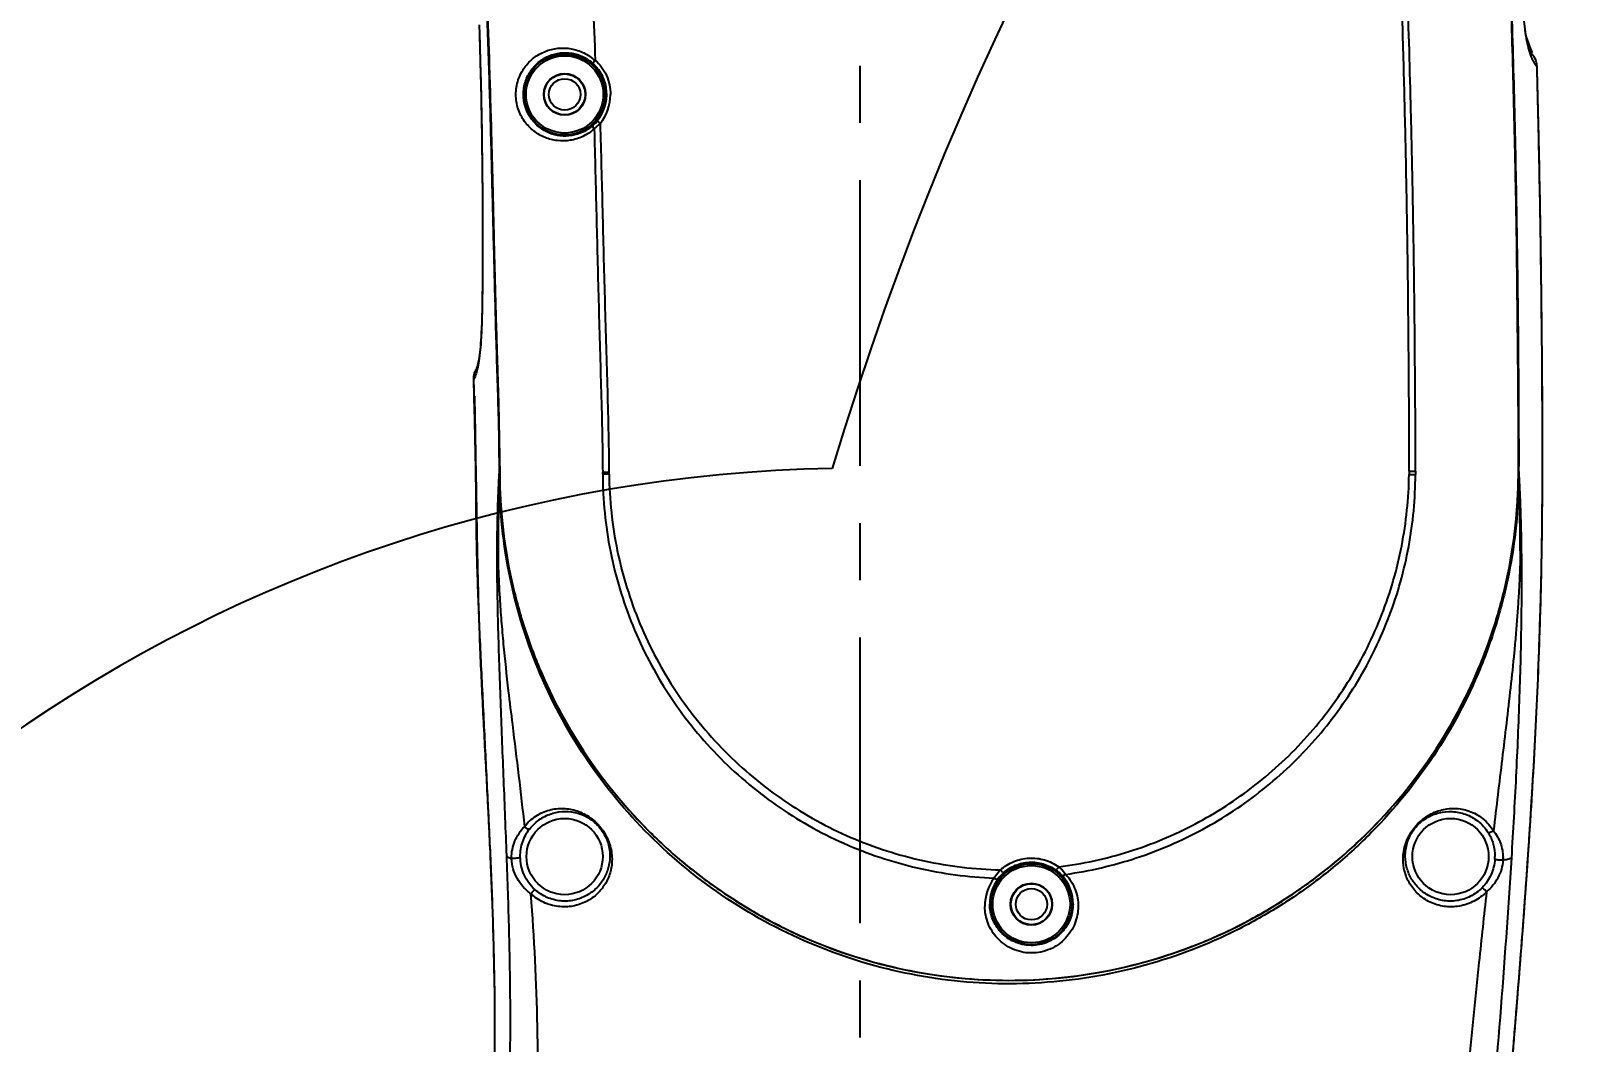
# Model space of a CAD drawing. Header units: millimetres. Extents: x 4086 to 8300, y 123 to 1549.
# Drawn here: x 7749.37 to 7789.7, y 1127.43 to 1153.98 of the extents above; entities that cross this region are included whole.
import ezdxf

# ---------------------------------------------------------------- set-up
doc = ezdxf.new("R2010")
doc.units = ezdxf.units.MM
doc.linetypes.add('CENTER', pattern=[0.6, 0.375, -0.075, 0.075, -0.075])
for name, color, linetype in [('中心线', 7, 'Continuous'), ('外形图', 7, 'Continuous'), ('尺寸标注', 7, 'Continuous'), ('运动范围', 7, 'Continuous')]:
    doc.layers.add(name, color=color, linetype=linetype)
doc.styles.add('思源黑', font='SourceHanSansCN-Normal.ttf')
doc.dimstyles.new('尺寸标注_1_4比例', dxfattribs={"dimtxt": 7, "dimasz": 6, "dimexe": 2, "dimexo": 1.5, "dimgap": 1, "dimtad": 1, "dimdec": 1, "dimlfac": 4, "dimdsep": 46, "dimtxsty": '思源黑', "dimcen": 0.09, "dimadec": 0, "dimazin": 0, "dimtp": 0.01, "dimtm": 0.01, "dimtfac": 1, "dimtdec": 1, "dimtofl": 0, "dimtmove": 0, "dimatfit": 3, "dimfxl": 1, "dimtolj": 1, "dimarcsym": 0})

# ---------------------------------------------------------------- blocks, each defined once
blk = doc.blocks.new('*D786')
at = {"layer": 'Defpoints', "color": 0}
for p in [(7797.579, 1186.055), (7786.133, 1103.555), (7962.414, 1103.555)]:
    blk.add_point(p, dxfattribs=at)
at = {"layer": '尺寸标注', "color": 0, "lineweight": -2}
for p, q in [((7799.079, 1186.055), (7964.414, 1186.055)), ((7962.414, 1180.055), (7962.414, 1109.555)), ((7787.633, 1103.555), (7964.414, 1103.555))]:
    blk.add_line(p, q, dxfattribs=at)
at = {"layer": '尺寸标注', "color": 0}
for points in [[(7963.414, 1180.055), (7961.414, 1180.055), (7962.414, 1186.055)], [(7961.414, 1109.555), (7963.414, 1109.555), (7962.414, 1103.555)]]:
    blk.add_solid(points, dxfattribs=at)
at = {"layer": '尺寸标注', "color": 0, "insert": (7957.785, 1144.805), "char_height": 7, "attachment_point": 5, "rotation": 90, "style": '思源黑'}
blk.add_mtext('\\A1;330', dxfattribs=at)
blk = doc.blocks.new('*D793')
at = {"layer": 'Defpoints', "color": 0}
for p in [(7771.133, 1271.641), (7552.914, 959.632), (7712.796, 959.632)]:
    blk.add_point(p, dxfattribs=at)
at = {"layer": '尺寸标注', "color": 0, "lineweight": -2}
for p, q in [((7769.633, 1271.641), (7550.914, 1271.641)), ((7552.914, 1265.641), (7552.914, 965.632)), ((7711.296, 959.632), (7550.914, 959.632))]:
    blk.add_line(p, q, dxfattribs=at)
at = {"layer": '尺寸标注', "color": 0}
for points in [[(7553.914, 1265.641), (7551.914, 1265.641), (7552.914, 1271.641)], [(7551.914, 965.632), (7553.914, 965.632), (7552.914, 959.632)]]:
    blk.add_solid(points, dxfattribs=at)
at = {"layer": '尺寸标注', "color": 0, "insert": (7548.289, 1115.636), "char_height": 7, "attachment_point": 5, "rotation": 90, "style": '思源黑'}
blk.add_mtext('\\A1;1248', dxfattribs=at)

msp = doc.modelspace()

# ---------------------------------------------------------------- linework, layer by layer
at = {"layer": '中心线', "linetype": 'CENTER', "ltscale": 20}
msp.add_line((7771.1327, 1186.0546), (7771.1327, 1108.957), dxfattribs=at)
at = {"layer": '外形图'}
for p, q in [((7788.6393, 1153.7777), (7788.6074, 1153.8696)), ((7788.6779, 1153.6689), (7788.6393, 1153.7777)), ((7788.751, 1153.3854), (7788.8188, 1153.3038)), ((7764.5465, 1142.3865), (7764.3807, 1142.3852)), ((7764.5472, 1142.341), (7764.381, 1142.3406)), ((7785.5451, 1142.3294), (7785.712, 1142.3291))]:
    msp.add_line(p, q, dxfattribs=at)
for points in [[(7759.0561, 1173.2896), (7759.224, 1172.3852), (7759.395, 1171.4433), (7759.5689, 1170.4636), (7759.7449, 1169.4458), (7759.9219, 1168.3897), (7760.0982, 1167.2947), (7760.2718, 1166.1606), (7760.4409, 1164.9867), (7760.6035, 1163.7698), (7760.7577, 1162.5049), (7760.9011, 1161.1871), (7761.0304, 1159.8117), (7761.1427, 1158.376), (7761.2379, 1156.8779), (7761.3172, 1155.3145), (7761.3828, 1153.6714), (7761.4377, 1151.9273), (7761.4865, 1150.0687), (7761.5345, 1148.1286), (7761.587, 1146.1565), (7761.643, 1144.2016), (7761.678, 1142.3192)], [(7788.4146, 1142.3048), (7788.4137, 1143.9454), (7788.4012, 1145.6312), (7788.3846, 1147.3344), (7788.3605, 1149.0325), (7788.3284, 1150.704), (7788.2903, 1152.3271), (7788.2475, 1153.8819), (7788.2006, 1155.3626)], [(7761.1404, 1154.1307), (7761.1555, 1153.6163), (7761.1687, 1153.1192), (7761.1802, 1152.64), (7761.19, 1152.1787), (7761.1985, 1151.7355), (7761.2056, 1151.3102), (7761.2116, 1150.903), (7761.2164, 1150.5144), (7761.2203, 1150.1452), (7761.2233, 1149.7963), (7761.2255, 1149.4673), (7761.2271, 1149.1563), (7761.2281, 1148.8613), (7761.2286, 1148.5808), (7761.2287, 1148.3148), (7761.2284, 1148.0643), (7761.2278, 1147.8299), (7761.2268, 1147.6125), (7761.2255, 1147.4125), (7761.224, 1147.2302), (7761.2222, 1147.0634), (7761.2201, 1146.9095), (7761.2178, 1146.766), (7761.2151, 1146.6314), (7761.2121, 1146.5046), (7761.2088, 1146.3845), (7761.205, 1146.27), (7761.2008, 1146.1605), (7761.1961, 1146.0554), (7761.1908, 1145.9549), (7761.185, 1145.8601), (7761.1786, 1145.7718), (7761.1718, 1145.6902), (7761.1646, 1145.6149), (7761.1568, 1145.5455), (7761.1486, 1145.4812), (7761.1398, 1145.4215), (7761.1306, 1145.3665), (7761.1213, 1145.3164), (7761.1121, 1145.2718), (7761.1032, 1145.2323), (7761.0947, 1145.1976), (7761.0868, 1145.1676), (7761.0795, 1145.1419), (7761.073, 1145.1203), (7761.0675, 1145.1037), (7761.0633, 1145.0918)], [(7788.7648, 1153.3657), (7788.7626, 1153.3691), (7788.7569, 1153.3781), (7788.7507, 1153.3884), (7788.7443, 1153.3999), (7788.7375, 1153.4129), (7788.7303, 1153.4275), (7788.7229, 1153.4438), (7788.7153, 1153.4616), (7788.7075, 1153.4811), (7788.6995, 1153.5024), (7788.6914, 1153.5253), (7788.6833, 1153.5498), (7788.675, 1153.5764), (7788.6666, 1153.6051), (7788.658, 1153.6361), (7788.6494, 1153.6696), (7788.6408, 1153.7054), (7788.6321, 1153.7437), (7788.6235, 1153.7844), (7788.615, 1153.828), (7788.6065, 1153.8745), (7788.5981, 1153.9245), (7788.5897, 1153.9787)], [(7788.7341, 1153.5166), (7788.7087, 1153.5845), (7788.6779, 1153.6689)], [(7788.7811, 1153.3973), (7788.7739, 1153.4148), (7788.7556, 1153.4609), (7788.7341, 1153.5166)]]:
    msp.add_lwpolyline(points, dxfattribs=at)
for centre, radius in [((7763.3827, 1152.3046), 1.0634), ((7763.3827, 1152.3046), 1.0134), ((7763.3827, 1152.3046), 0.5484), ((7763.3827, 1152.3046), 0.5375), ((7763.3827, 1152.3046), 0.4125), ((7763.3827, 1132.3046), 1), ((7786.6327, 1132.3046), 1), ((7775.6327, 1131.0546), 1.0634), ((7775.6327, 1131.0546), 1.0134), ((7775.6327, 1131.0546), 0.5484), ((7775.6327, 1131.0546), 0.5375), ((7775.6327, 1131.0546), 0.4125)]:
    msp.add_circle(centre, radius, dxfattribs=at)
for centre, radius, start, end in [((7788.4479, 1153.0646), 0.4412, 42.1391, 43.53602), ((7763.3875, 1152.3048), 1.0985, 321.31005, 46.84338), ((7788.3994, 1153.0245), 0.5039, 16.48154, 33.6591), ((7788.4002, 1153.0255), 0.5029, 16.54049, 31.05073), ((7788.4024, 1153.0264), 0.5006, 16.20262, 16.5077), ((7788.4022, 1153.0254), 0.5009, 1.64321, 16.47322), ((7788.4007, 1153.0262), 0.5023, 1.70896, 16.17478), ((7763.3632, 1152.304), 1.2212, 321.23829, 359.99062), ((7763.4066, 1152.2893), 1.074, 312.2522, 321.31415), ((7763.3551, 1152.4637), 1.3328, 307.12284, 316.09433), ((7761.5009, 1144.8449), 0.5023, 171.96357, 180.03851), ((7761.5005, 1144.8449), 0.502, 170.23946, 171.95859), ((7761.5019, 1144.8445), 0.5035, 158.51509, 170.22323), ((7761.5005, 1144.8449), 0.502, 157.09063, 158.50057), ((7761.5112, 1144.8423), 0.5133, 150.8788, 157.92115), ((7761.5013, 1144.8446), 0.5028, 150.55506, 157.09077), ((7605.5856, 1140.0729), 155.4828, 0.936915, 1.744805), ((7761.4996, 1144.8449), 0.5011, 180.04334, 181.87194), ((7635.9717, 1140.7238), 125.0944, 1.677204, 1.88038), ((7662.9438, 1141.4183), 98.7385, 0.522783, 1.583137), ((7701.5797, 1142.2935), 60.0907, 0.582193, 1.551203), ((7659.0845, 1141.9259), 102.5874, 0.286882, 0.546308), ((7809.1855, 1140.4343), 47.5494, 177.79534, 180.67929), ((7775.0465, 1142.425), 13.3685, 180.45362, 359.48485), ((7754.4671, 1142.3049), 9.914, 0.20617, 0.46407), ((7754.2972, 1142.2093), 10.2509, 0.73626, 0.9906), ((7806.4012, 1142.02), 20.8584, 178.90095, 179.15), ((7809.1479, 1142.2679), 23.436, 179.63129, 179.85028), ((7732.9715, 1142.4834), 55.4494, 359.81544, 359.95476), ((7786.6093, 1132.3097), 1.1889, 356.48228, 359.75413), ((7786.9202, 1132.2764), 1.0904, 356.50897, 0.44999), ((7775.6351, 1131.0079), 1.2253, 143.26392, 180.57877), ((7775.6315, 1131.0658), 1.0934, 143.30411, 180.59028), ((7775.6117, 1131.0805), 1.0688, 131.60378, 143.29871), ((7775.6485, 1131.0798), 1.0724, 42.63329, 54.29587), ((7775.6329, 1131.066), 1.0932, 359.40073, 42.61083)]:
    msp.add_arc(centre, radius, start, end, dxfattribs=at)
for points, knots in [([(7761.6483, 1143.9202), (7761.6394, 1144.253), (7761.6176, 1144.9183), (7761.5873, 1145.9157), (7761.5608, 1146.9122), (7761.5269, 1148.239), (7761.4849, 1149.8952), (7761.4343, 1151.88), (7761.3743, 1153.8611), (7761.2662, 1156.4957), (7761.0971, 1159.1243), (7760.8466, 1161.7428), (7760.6169, 1163.6993), (7760.3484, 1165.6493), (7760.0487, 1167.5935), (7759.7262, 1169.533), (7759.3871, 1171.4691), (7759.0329, 1173.4021), (7758.6605, 1175.3316), (7758.3288, 1176.9353), (7758.047, 1178.2149), (7757.8263, 1179.1726), (7757.5939, 1180.1275), (7757.3492, 1181.0793), (7757.0984, 1182.0299), (7756.8594, 1182.9838), (7756.6637, 1183.9478), (7756.5413, 1184.9244), (7756.497, 1185.9083), (7756.5215, 1186.8942), (7756.6116, 1187.8781), (7756.8199, 1189.181), (7757.2452, 1190.7805), (7758.0096, 1192.6124), (7759.0148, 1194.3231), (7760.2421, 1195.8814), (7761.6676, 1197.2608), (7763.2661, 1198.4367), (7765.0101, 1199.3855), (7766.8661, 1200.0895), (7768.1563, 1200.3883), (7768.8072, 1200.4934)], [0, 0, 0, 0, 0.0158075, 0.0315982, 0.0473725, 0.0631316, 0.0946059, 0.1260223, 0.1573847, 0.1886988, 0.2511993, 0.2823969, 0.3135655, 0.344711, 0.3758373, 0.4069479, 0.4380488, 0.4691461, 0.5002413, 0.5313361, 0.5468868, 0.5624404, 0.5779918, 0.5935402, 0.6090968, 0.6246633, 0.640218, 0.6557655, 0.6713346, 0.6869311, 0.7025521, 0.7181996, 0.749533, 0.7808609, 0.8121498, 0.8434381, 0.8747382, 0.9060368, 0.9373566, 0.9686954, 1, 1, 1, 1]), ([(7762.5632, 1197.8984), (7762.0916, 1197.5572), (7761.1888, 1196.8178), (7759.9765, 1195.5568), (7758.9238, 1194.1602), (7758.0447, 1192.648), (7757.3533, 1191.0406), (7756.9406, 1189.6412), (7756.7114, 1188.4993), (7756.5909, 1187.6348), (7756.5222, 1186.7658), (7756.5048, 1185.8955), (7756.541, 1185.0269), (7756.638, 1184.1634), (7756.7962, 1183.3088), (7756.9932, 1182.462), (7757.2099, 1181.6197), (7757.4328, 1180.779), (7757.6471, 1179.9357), (7757.9189, 1178.807), (7758.238, 1177.3902), (7758.5943, 1175.683), (7758.93, 1173.9699), (7759.2507, 1172.252), (7759.5595, 1170.5298), (7759.8565, 1168.8033), (7760.1368, 1167.0718), (7760.3964, 1165.3348), (7760.6311, 1163.5919), (7760.8376, 1161.8431), (7761.0123, 1160.0886), (7761.1514, 1158.3287), (7761.2597, 1156.5644), (7761.3709, 1154.2061), (7761.443, 1151.8437), (7761.5012, 1149.4787), (7761.5449, 1147.7025), (7761.5925, 1145.9247), (7761.629, 1144.7392), (7761.6446, 1144.1462)], [0, 0, 0, 0, 0.0310989, 0.0621842, 0.093253, 0.1243235, 0.1554197, 0.1865317, 0.2020845, 0.2176217, 0.2331398, 0.2486356, 0.2641054, 0.2795578, 0.2950242, 0.310515, 0.3260048, 0.3414942, 0.3569907, 0.372496, 0.4035277, 0.434587, 0.4656772, 0.4968025, 0.5279652, 0.559166, 0.5904053, 0.6216857, 0.6530093, 0.6843725, 0.7157735, 0.7472139, 0.778696, 0.8102178, 0.8733599, 0.9049777, 0.9366247, 0.9682993, 1, 1, 1, 1]), ([(7785.3851, 1189.2987), (7785.4311, 1189.0592), (7785.483, 1188.6967), (7785.5464, 1188.213), (7785.5942, 1187.85), (7785.6415, 1187.4869), (7785.702, 1187.0023), (7785.7715, 1186.3958), (7785.8496, 1185.6674), (7785.9284, 1184.939), (7786.0079, 1184.2104), (7786.1128, 1183.2389), (7786.241, 1182.0242), (7786.3961, 1180.5667), (7786.5525, 1179.1094), (7786.7581, 1177.1666), (7787.0016, 1174.7373), (7787.2601, 1171.8193), (7787.4873, 1168.8987), (7787.6892, 1165.9755), (7787.8669, 1163.0491), (7788.0186, 1160.1187), (7788.1444, 1157.1836), (7788.2465, 1154.2438), (7788.3258, 1151.2991), (7788.3807, 1148.3497), (7788.4127, 1145.3961), (7788.4228, 1143.4255), (7788.4208, 1142.4396)], [0, 0, 0, 0, 0.0155737, 0.0233585, 0.0311487, 0.0389429, 0.0467377, 0.0623251, 0.0779128, 0.0935054, 0.1091019, 0.1246989, 0.1558905, 0.1870817, 0.2182713, 0.2494556, 0.3118037, 0.3741358, 0.4364679, 0.4988147, 0.5611952, 0.6236317, 0.6861431, 0.7487403, 0.8114259, 0.874199, 0.9370586, 1, 1, 1, 1]), ([(7788.4142, 1143.8502), (7788.4113, 1144.326), (7788.404, 1145.2773), (7788.3921, 1146.704), (7788.3753, 1148.1297), (7788.3521, 1149.5546), (7788.3231, 1150.9785), (7788.2778, 1152.8753), (7788.2082, 1155.2442), (7788.102, 1158.0842), (7787.9731, 1160.9211), (7787.8215, 1163.7552), (7787.6458, 1166.5869), (7787.4437, 1169.4166), (7787.215, 1172.2448), (7787.0063, 1174.6005), (7786.8213, 1176.484), (7786.6753, 1177.8964), (7786.5258, 1179.3087), (7786.3754, 1180.7211), (7786.2245, 1182.1335), (7786.0737, 1183.546), (7785.9476, 1184.7229), (7785.8453, 1185.6641), (7785.7675, 1186.3697), (7785.6867, 1187.0747), (7785.5995, 1187.7788), (7785.5059, 1188.4817), (7785.4422, 1188.9502), (7785.401, 1189.1828)], [0, 0, 0, 0, 0.0313971, 0.062778, 0.0941409, 0.1254848, 0.1568105, 0.1881189, 0.2506861, 0.3131932, 0.3756513, 0.4380724, 0.5004713, 0.5628648, 0.6252697, 0.6876968, 0.7189207, 0.750152, 0.7813901, 0.8126333, 0.843879, 0.8751247, 0.9063655, 0.921983, 0.9375978, 0.953208, 0.9688116, 0.9844114, 1, 1, 1, 1]), ([(7785.5466, 1142.4201), (7785.5492, 1142.7762), (7785.5485, 1143.4886), (7785.5385, 1144.9133), (7785.5258, 1146.6941), (7785.4988, 1148.831), (7785.4578, 1150.9677), (7785.4056, 1153.1042), (7785.3192, 1155.9523), (7785.1795, 1159.5114), (7784.995, 1163.0685), (7784.8206, 1165.9126), (7784.6754, 1168.0447), (7784.5398, 1169.8205), (7784.4247, 1171.2405), (7784.3064, 1172.6603), (7784.1498, 1174.4343), (7784.0103, 1175.8522), (7783.9374, 1176.5608)], [0, 0, 0, 0, 0.0312499, 0.0624999, 0.125, 0.1874999, 0.2499999, 0.3124999, 0.3749999, 0.4999995, 0.624999, 0.6874993, 0.7499994, 0.8124994, 0.8437496, 0.8749999, 0.9374999, 1, 1, 1, 1]), ([(7761.2809, 1176.2892), (7761.3049, 1176.1703), (7761.3587, 1175.9336), (7761.4302, 1175.6388), (7761.4839, 1175.4022), (7761.5334, 1175.1646), (7761.5895, 1174.8665), (7761.6547, 1174.5083), (7761.7228, 1174.1507), (7761.7912, 1173.7932), (7761.8581, 1173.4354), (7761.9242, 1173.0775), (7762.0119, 1172.6001), (7762.1206, 1172.0033), (7762.2492, 1171.2867), (7762.4183, 1170.3309), (7762.6234, 1169.135), (7762.8564, 1167.6977), (7763.0742, 1166.258), (7763.2754, 1164.816), (7763.4594, 1163.3716), (7763.6248, 1161.925), (7763.7695, 1160.4761), (7763.8891, 1159.0249), (7763.9868, 1157.5722), (7764.0935, 1155.6337), (7764.1513, 1154.1788), (7764.1831, 1153.2086)], [0, 0, 0, 0, 0.015624, 0.0312507, 0.0390625, 0.0468738, 0.0624995, 0.0781272, 0.0937526, 0.1093769, 0.1250017, 0.140627, 0.1562521, 0.1875021, 0.2187521, 0.2500022, 0.3125022, 0.3750022, 0.4375021, 0.500002, 0.5625018, 0.6250017, 0.6875015, 0.7500012, 0.8125011, 0.875001, 1, 1, 1, 1]), ([(7787.7422, 1167.7267), (7787.7886, 1167.072), (7787.8788, 1165.7637), (7788.0053, 1163.8029), (7788.1217, 1161.8469), (7788.2284, 1159.902), (7788.3096, 1158.2976), (7788.3749, 1157.0442), (7788.4229, 1156.1565), (7788.4699, 1155.3458), (7788.5158, 1154.6663), (7788.5602, 1154.16), (7788.5979, 1153.8896), (7788.6163, 1153.7868)], [0, 0, 0, 0, 0.140952, 0.2816354, 0.4219882, 0.5617667, 0.699963, 0.7669973, 0.8313144, 0.8908748, 0.9414035, 0.9775779, 1, 1, 1, 1]), ([(7785.7124, 1142.4187), (7785.7142, 1142.6864), (7785.7142, 1143.2218), (7785.7097, 1144.025), (7785.7033, 1144.8281), (7785.695, 1145.899), (7785.6821, 1147.2375), (7785.6593, 1148.8437), (7785.6285, 1150.4497), (7785.5788, 1152.5909), (7785.5313, 1154.1966), (7785.4948, 1155.2669)], [0, 0, 0, 0, 0.0625, 0.125, 0.1875001, 0.2500001, 0.3750002, 0.5000002, 0.6250003, 0.7500004, 1, 1, 1, 1]), ([(7761.1423, 1154.0814), (7761.1689, 1153.2133), (7761.2082, 1151.5186), (7761.2291, 1149.4455), (7761.2298, 1147.909), (7761.2237, 1146.9454), (7761.2073, 1146.1925), (7761.1838, 1145.7719), (7761.1682, 1145.6052)], [0, 0, 0, 0, 0.3073244, 0.5997959, 0.7335431, 0.85102, 0.9407598, 1, 1, 1, 1]), ([(7788.6163, 1153.7868), (7788.6219, 1153.7555), (7788.6418, 1153.6515), (7788.6663, 1153.5482), (7788.6867, 1153.4769)], [0, 0, 0, 0, 0.300124, 1, 1, 1, 1]), ([(7762.103, 1152.3024), (7762.103, 1152.431), (7762.1437, 1152.6845), (7762.3146, 1153.0176), (7762.5646, 1153.2754), (7762.8679, 1153.4481), (7763.2046, 1153.5314), (7763.5555, 1153.5196), (7763.8969, 1153.4074), (7764.0961, 1153.2671), (7764.1839, 1153.183)], [0, 0, 0, 0, 0.1352354, 0.2646174, 0.3879191, 0.5077336, 0.6270789, 0.7481675, 0.8722161, 1, 1, 1, 1]), ([(7762.3017, 1152.3046), (7762.3017, 1152.4205), (7762.338, 1152.6478), (7762.4892, 1152.9459), (7762.7089, 1153.1759), (7762.9746, 1153.3305), (7763.27, 1153.4064), (7763.5792, 1153.3984), (7763.8818, 1153.3019), (7764.0599, 1153.1797), (7764.1389, 1153.1061)], [0, 0, 0, 0, 0.1374798, 0.2677971, 0.3908443, 0.5097439, 0.6279923, 0.7482099, 0.8718915, 1, 1, 1, 1]), ([(7788.6867, 1153.4769), (7788.7027, 1153.4208), (7788.7346, 1153.3232), (7788.7904, 1153.1969), (7788.8435, 1153.1061), (7788.8813, 1153.0556), (7788.9028, 1153.0402)], [0, 0, 0, 0, 0.3558736, 0.625168, 0.8387748, 1, 1, 1, 1]), ([(7764.1389, 1153.1061), (7764.1363, 1153.1089), (7764.1364, 1153.1168), (7764.139, 1153.1267), (7764.1446, 1153.1422), (7764.1582, 1153.1632), (7764.1745, 1153.1767), (7764.1839, 1153.1831)], [0, 0, 0, 0, 0.1200093, 0.2155366, 0.3367209, 0.6380608, 1, 1, 1, 1]), ([(7764.1831, 1153.2086), (7764.2455, 1153.152), (7764.3594, 1153.0253), (7764.4871, 1152.8036), (7764.5665, 1152.5596), (7764.5844, 1152.3889), (7764.5844, 1152.3038)], [0, 0, 0, 0, 0.2485179, 0.4982779, 0.7489229, 1, 1, 1, 1]), ([(7786.8141, 1107.0784), (7786.8436, 1108.0404), (7786.8954, 1109.4826), (7786.9969, 1111.4029), (7787.087, 1112.8403), (7787.1871, 1114.2757), (7787.3297, 1116.1868), (7787.5209, 1118.5725), (7787.7671, 1121.432), (7788.0229, 1124.2886), (7788.2732, 1127.1448), (7788.5049, 1130.0028), (7788.7105, 1132.8638), (7788.8817, 1135.7292), (7788.9803, 1138.1208), (7789.0256, 1140.0365), (7789.0493, 1141.955), (7789.0455, 1144.3559), (7789.02, 1147.2402), (7788.975, 1150.1287), (7788.9297, 1152.0556), (7788.9033, 1153.0197)], [0, 0, 0, 0, 0.0627409, 0.0940615, 0.1253519, 0.1566158, 0.1878557, 0.2502735, 0.3126273, 0.3749392, 0.43723, 0.4995228, 0.5618431, 0.6242082, 0.686626, 0.7178598, 0.7491141, 0.8116914, 0.874362, 0.9371302, 1, 1, 1, 1]), ([(7786.8389, 1107.9105), (7786.8706, 1108.8519), (7786.9547, 1110.7339), (7787.1015, 1113.0842), (7787.237, 1114.963), (7787.3454, 1116.3717), (7787.4582, 1117.78), (7787.5749, 1119.1879), (7787.6952, 1120.5956), (7787.8189, 1122.003), (7787.9441, 1123.4102), (7788.1106, 1125.2866), (7788.2729, 1127.1633), (7788.4264, 1129.0408), (7788.5726, 1130.9189), (7788.705, 1132.798), (7788.8178, 1134.6784), (7788.8912, 1136.0895), (7788.952, 1137.5011), (7788.9911, 1138.6778), (7789.0149, 1139.6194), (7789.0334, 1140.5611), (7789.052, 1142.2093), (7789.0482, 1144.0932), (7789.0309, 1145.9769), (7789.0143, 1147.3897), (7788.994, 1148.8024), (7788.961, 1150.6859), (7788.9287, 1152.0983), (7788.9029, 1153.0398)], [0, 0, 0, 0, 0.0625037, 0.1250014, 0.1562508, 0.1875006, 0.2187503, 0.2499997, 0.281249, 0.3124983, 0.3437477, 0.3749972, 0.4374961, 0.4687455, 0.4999951, 0.5624943, 0.5937452, 0.6249974, 0.6562495, 0.6875001, 0.7031249, 0.7187492, 0.7499977, 0.8124988, 0.8437512, 0.8750027, 0.9062529, 0.9375022, 1, 1, 1, 1]), ([(7764.1595, 1151.401), (7764.0714, 1151.3211), (7763.8731, 1151.1885), (7763.5368, 1151.0844), (7763.1919, 1151.0766), (7762.8604, 1151.1609), (7762.5605, 1151.3335), (7762.3124, 1151.5908), (7762.1433, 1151.9227), (7762.1031, 1152.1749), (7762.103, 1152.3024)], [0, 0, 0, 0, 0.1265532, 0.2496043, 0.3699895, 0.4890928, 0.6093207, 0.7336408, 0.8642505, 1, 1, 1, 1]), ([(7764.1287, 1151.4943), (7764.05, 1151.4229), (7763.8736, 1151.3044), (7763.5748, 1151.2111), (7763.2692, 1151.2038), (7762.9761, 1151.279), (7762.7107, 1151.4327), (7762.4901, 1151.6627), (7762.3383, 1151.9612), (7762.3018, 1152.1889), (7762.3017, 1152.3046)], [0, 0, 0, 0, 0.1268065, 0.2494202, 0.3688704, 0.486834, 0.606133, 0.73025, 0.861934, 1, 1, 1, 1]), ([(7764.1595, 1151.401), (7764.1524, 1151.4106), (7764.1401, 1151.429), (7764.1276, 1151.4558), (7764.1219, 1151.4775), (7764.1252, 1151.4908), (7764.1287, 1151.4943)], [0, 0, 0, 0, 0.3497948, 0.6409679, 0.8553255, 1, 1, 1, 1]), ([(7764.1595, 1151.401), (7764.1793, 1150.6497), (7764.2145, 1149.147), (7764.2619, 1147.2687), (7764.3031, 1145.7662), (7764.3364, 1144.6394), (7764.3661, 1143.5124), (7764.3777, 1142.7609), (7764.3807, 1142.3852)], [0, 0, 0, 0, 0.2500001, 0.5000001, 0.6250002, 0.7500003, 0.8750003, 1, 1, 1, 1]), ([(7764.3154, 1151.5394), (7764.305, 1151.5481), (7764.2864, 1151.5645), (7764.2636, 1151.5872), (7764.25, 1151.6035), (7764.2447, 1151.613), (7764.2443, 1151.6169), (7764.2449, 1151.618)], [0, 0, 0, 0, 0.3788832, 0.6913891, 0.9027067, 0.9644735, 1, 1, 1, 1]), ([(7764.3154, 1151.5394), (7764.3363, 1150.7767), (7764.3642, 1149.6325), (7764.4025, 1148.1071), (7764.4334, 1146.963), (7764.465, 1145.8189), (7764.4999, 1144.675), (7764.5308, 1143.5309), (7764.5432, 1142.768), (7764.5465, 1142.3865)], [0, 0, 0, 0, 0.25, 0.375, 0.5, 0.6250001, 0.7500001, 0.875, 1, 1, 1, 1]), ([(7761.1682, 1145.6052), (7761.1587, 1145.5035), (7761.1384, 1145.3312), (7761.0941, 1145.1078), (7761.056, 1144.9657), (7761.0244, 1144.8783), (7761.0078, 1144.8431), (7760.9988, 1144.8285)], [0, 0, 0, 0, 0.3837916, 0.6508506, 0.8547552, 0.9356147, 1, 1, 1, 1]), ([(7760.9962, 1144.807), (7760.9953, 1144.8341), (7760.9968, 1144.8704), (7761.0015, 1144.9062), (7761.0029, 1144.9152)], [0, 0, 0, 0, 0.7496257, 1, 1, 1, 1]), ([(7761.0029, 1144.9152), (7761.0045, 1144.9255), (7761.012, 1144.9663), (7761.0238, 1145.0064), (7761.0355, 1145.0353)], [0, 0, 0, 0, 0.2503858, 1, 1, 1, 1]), ([(7761.0126, 1144.3852), (7761.0212, 1144.09), (7761.0356, 1143.5001), (7761.0418, 1142.91), (7761.044, 1142.6152)], [0, 0, 0, 0, 0.5003777, 1, 1, 1, 1]), ([(7788.4146, 1142.3048), (7788.4157, 1142.4337), (7788.4184, 1142.9488), (7788.4165, 1143.4639), (7788.4142, 1143.8502)], [0, 0, 0, 0, 0.2501059, 1, 1, 1, 1]), ([(7761.044, 1142.6152), (7761.0462, 1142.326), (7761.0491, 1141.748), (7761.0582, 1140.8817), (7761.0773, 1140.017), (7761.1157, 1138.8672), (7761.1809, 1137.4343), (7761.2658, 1135.7196), (7761.3505, 1134.0109), (7761.4573, 1131.744), (7761.5387, 1129.4831), (7761.5507, 1127.228), (7761.5168, 1125.544), (7761.4312, 1123.866), (7761.2825, 1122.1962), (7761.0569, 1120.5383), (7760.7955, 1119.17), (7760.5394, 1118.0864), (7760.322, 1117.2801), (7760.0762, 1116.4822), (7759.8913, 1115.9572), (7759.7937, 1115.6967)], [0, 0, 0, 0, 0.0319959, 0.0639399, 0.0958321, 0.127674, 0.1912006, 0.2545043, 0.3175863, 0.3804553, 0.5055568, 0.5678117, 0.6299039, 0.6918504, 0.7536466, 0.8152965, 0.8768663, 0.9076575, 0.9384515, 0.9692342, 1, 1, 1, 1]), ([(7761.0475, 1142.6152), (7761.0525, 1142.3328), (7761.0618, 1141.768), (7761.0756, 1140.9208), (7761.0912, 1140.0737), (7761.1106, 1139.2267), (7761.1358, 1138.3799), (7761.1685, 1137.5334), (7761.207, 1136.6871), (7761.2495, 1135.8409), (7761.2942, 1134.9948), (7761.3395, 1134.1486), (7761.3836, 1133.3024), (7761.4247, 1132.456), (7761.4613, 1131.6095), (7761.5031, 1130.4805), (7761.5324, 1129.351), (7761.5453, 1128.2213), (7761.5459, 1127.3738), (7761.5362, 1126.5264), (7761.5078, 1125.3967), (7761.4392, 1123.9855), (7761.2926, 1122.2962), (7761.0695, 1120.6149), (7760.7566, 1118.9475), (7760.3418, 1117.3024), (7759.9903, 1116.2267), (7759.7942, 1115.6966)], [0, 0, 0, 0, 0.0312454, 0.0624903, 0.0937336, 0.1249744, 0.1562131, 0.1874514, 0.2186912, 0.2499333, 0.2811775, 0.3124234, 0.34367, 0.374917, 0.4061637, 0.4374096, 0.499898, 0.5311434, 0.5623922, 0.5936446, 0.6248971, 0.6873969, 0.7499102, 0.8124304, 0.8749442, 0.9374724, 1, 1, 1, 1]), ([(7761.6112, 1139.9834), (7761.6101, 1140.2081), (7761.6117, 1140.6398), (7761.6216, 1141.1696), (7761.6327, 1141.5675), (7761.6425, 1141.845), (7761.6519, 1142.0654), (7761.6599, 1142.2308), (7761.6639, 1142.3096), (7761.6663, 1142.3475)], [0, 0, 0, 0, 0.2850983, 0.54753, 0.6721095, 0.7899444, 0.8998591, 0.9518161, 1, 1, 1, 1]), ([(7761.6398, 1139.8625), (7761.6358, 1139.9842), (7761.6293, 1140.2206), (7761.6264, 1140.5666), (7761.6274, 1140.8971), (7761.631, 1141.2157), (7761.6366, 1141.5226), (7761.6445, 1141.815), (7761.6528, 1142.0482), (7761.6602, 1142.224), (7761.6639, 1142.3081), (7761.6663, 1142.3486)], [0, 0, 0, 0, 0.1468551, 0.2853673, 0.4174026, 0.5455363, 0.6696728, 0.7877287, 0.8984593, 0.9510812, 1, 1, 1, 1]), ([(7761.6706, 1142.4396), (7761.6698, 1142.4251), (7761.6684, 1142.3944), (7761.6665, 1142.3637), (7761.6663, 1142.3475)], [0, 0, 0, 0, 0.4735934, 1, 1, 1, 1]), ([(7788.4206, 1142.3048), (7788.4194, 1141.8707), (7788.3747, 1141.0027), (7788.1817, 1139.7148), (7787.865, 1138.453), (7787.2831, 1136.8233), (7786.2641, 1134.905), (7784.8947, 1133.22), (7783.6224, 1132.0508), (7782.5867, 1131.2693), (7781.4796, 1130.5915), (7779.9225, 1129.8344), (7777.8452, 1129.1758), (7775.2433, 1128.8823), (7772.6248, 1129.1002), (7770.0899, 1129.8263), (7767.7374, 1131.0368), (7765.6612, 1132.6891), (7763.9461, 1134.7224), (7762.6626, 1137.0586), (7761.8635, 1139.605), (7761.6764, 1141.3784), (7761.6713, 1142.2635)], [0, 0, 0, 0, 0.0311161, 0.0621868, 0.0932188, 0.1242188, 0.1860781, 0.2478922, 0.2788349, 0.3097858, 0.3407518, 0.3717401, 0.4337386, 0.495905, 0.5582834, 0.6208942, 0.6837193, 0.7467235, 0.8098783, 0.8731619, 0.9365462, 1, 1, 1, 1]), ([(7761.6786, 1142.3192), (7761.682, 1141.8842), (7761.7314, 1141.0141), (7761.9324, 1139.7228), (7762.2584, 1138.4571), (7762.8547, 1136.8214), (7763.8957, 1134.8975), (7765.2908, 1133.2127), (7766.5849, 1132.048), (7767.637, 1131.2724), (7768.7596, 1130.6032), (7770.3348, 1129.8616), (7772.4289, 1129.2284), (7775.0392, 1128.9715), (7777.6498, 1129.2256), (7779.7446, 1129.8565), (7781.3206, 1130.5965), (7782.444, 1131.2645), (7783.4968, 1132.0389), (7784.7922, 1133.2022), (7786.1891, 1134.8855), (7787.2322, 1136.8083), (7787.8303, 1138.4434), (7788.1576, 1139.7088), (7788.3599, 1140.9998), (7788.4103, 1141.8699), (7788.4142, 1142.3048)], [0, 0, 0, 0, 0.0312686, 0.0625373, 0.0938059, 0.1250745, 0.1875373, 0.25, 0.2812686, 0.3125373, 0.3438059, 0.3750745, 0.4375373, 0.5, 0.5624627, 0.6249255, 0.6561941, 0.6874627, 0.7187314, 0.75, 0.8124627, 0.8749255, 0.9061941, 0.9374627, 0.9687314, 1, 1, 1, 1]), ([(7764.381, 1142.3406), (7764.3835, 1141.6623), (7764.5196, 1140.3026), (7765.1084, 1138.3423), (7766.0598, 1136.5292), (7767.3385, 1134.9302), (7768.8973, 1133.603), (7770.6801, 1132.596), (7772.6208, 1131.9457), (7773.9753, 1131.7657), (7774.6531, 1131.7407)], [0, 0, 0, 0, 0.1249981, 0.2499972, 0.3749969, 0.4999973, 0.624998, 0.7499988, 0.8749995, 1, 1, 1, 1]), ([(7764.5472, 1142.341), (7764.5558, 1141.6692), (7764.7017, 1140.3236), (7765.3001, 1138.3864), (7766.257, 1136.598), (7767.5376, 1135.0253), (7769.0949, 1133.7261), (7770.8721, 1132.7485), (7772.8028, 1132.1292), (7774.1471, 1131.9704), (7774.8188, 1131.9559)], [0, 0, 0, 0, 0.1250019, 0.2500027, 0.3750029, 0.5000028, 0.6250025, 0.750002, 0.8750011, 1, 1, 1, 1]), ([(7776.3493, 1132.0351), (7776.971, 1132.1131), (7778.2032, 1132.3814), (7779.9479, 1133.1067), (7781.5357, 1134.1317), (7782.9153, 1135.4233), (7784.0427, 1136.94), (7784.8818, 1138.6335), (7785.4062, 1140.4486), (7785.5358, 1141.7029), (7785.5451, 1142.3294)], [0, 0, 0, 0, 0.1249986, 0.2499977, 0.3749973, 0.4999969, 0.6249965, 0.7499962, 0.8749968, 1, 1, 1, 1]), ([(7776.5364, 1131.838), (7777.1624, 1131.9262), (7778.4016, 1132.2148), (7780.1523, 1132.969), (7781.7426, 1134.0213), (7783.1214, 1135.3382), (7784.2452, 1136.8785), (7785.0777, 1138.5941), (7785.5917, 1140.4299), (7785.7101, 1141.6969), (7785.712, 1142.3291)], [0, 0, 0, 0, 0.1250009, 0.2500022, 0.3750036, 0.5000048, 0.6250053, 0.7500049, 0.8750034, 1, 1, 1, 1]), ([(7785.5466, 1142.4206), (7785.5608, 1142.4201), (7785.6161, 1142.4188), (7785.6714, 1142.419), (7785.7124, 1142.4187)], [0, 0, 0, 0, 0.2570625, 1, 1, 1, 1]), ([(7788.4644, 1140.3288), (7788.4633, 1140.5129), (7788.4591, 1140.8708), (7788.4476, 1141.5296), (7788.4333, 1142.0042), (7788.4206, 1142.3048)], [0, 0, 0, 0, 0.2793348, 0.5433697, 1, 1, 1, 1]), ([(7788.4208, 1142.4396), (7788.4239, 1142.3845), (7788.4284, 1142.3008), (7788.4332, 1142.2022), (7788.4362, 1142.1425), (7788.4368, 1142.1113), (7788.4376, 1142.095)], [0, 0, 0, 0, 0.4801001, 0.7287378, 0.8579384, 1, 1, 1, 1]), ([(7788.4376, 1142.095), (7788.4383, 1142.0777), (7788.4389, 1142.044), (7788.4414, 1141.9777), (7788.4456, 1141.861), (7788.4508, 1141.6899), (7788.4559, 1141.4782), (7788.4612, 1141.1827), (7788.4659, 1140.7987), (7788.4661, 1140.488), (7788.4644, 1140.3288)], [0, 0, 0, 0, 0.0293577, 0.0572879, 0.1126256, 0.2277275, 0.3479305, 0.4723386, 0.7296257, 1, 1, 1, 1]), ([(7788.4382, 1142.1056), (7788.4396, 1142.0776), (7788.4431, 1142.0185), (7788.4481, 1141.8951), (7788.4579, 1141.6626), (7788.4741, 1141.1636), (7788.4845, 1140.7287), (7788.4891, 1140.4311)], [0, 0, 0, 0, 0.0502, 0.1060056, 0.2211589, 0.4669342, 1, 1, 1, 1]), ([(7788.4891, 1140.4311), (7788.4987, 1139.803), (7788.4937, 1138.4932), (7788.4437, 1136.4832), (7788.3533, 1134.3913), (7788.2732, 1132.9813), (7788.2291, 1132.2713)], [0, 0, 0, 0, 0.2307907, 0.4811241, 0.7386757, 1, 1, 1, 1]), ([(7788.4891, 1140.4311), (7788.4885, 1140.4224), (7788.4848, 1140.3875), (7788.4748, 1140.3532), (7788.4644, 1140.3288)], [0, 0, 0, 0, 0.2461195, 1, 1, 1, 1]), ([(7788.4644, 1140.3288), (7788.4628, 1140.1911), (7788.4564, 1139.9083), (7788.4378, 1139.4766), (7788.412, 1139.0316), (7788.382, 1138.5788), (7788.3447, 1138.1217), (7788.2887, 1137.506), (7788.2072, 1136.732), (7788.099, 1135.7999), (7787.9486, 1134.5493), (7787.8343, 1133.6096), (7787.7606, 1132.9818)], [0, 0, 0, 0, 0.0559583, 0.1149074, 0.1755591, 0.2370549, 0.2992497, 0.3619196, 0.4882333, 0.6154073, 0.743164, 1, 1, 1, 1]), ([(7761.8632, 1132.328), (7761.8386, 1132.9884), (7761.7851, 1134.3002), (7761.7071, 1136.2481), (7761.6519, 1137.8443), (7761.6213, 1139.0844), (7761.6126, 1139.6882), (7761.6112, 1139.9834)], [0, 0, 0, 0, 0.2588437, 0.5141681, 0.7635317, 0.8843784, 1, 1, 1, 1]), ([(7761.6112, 1139.9814), (7761.6119, 1139.9736), (7761.6164, 1139.942), (7761.6276, 1139.9114), (7761.6388, 1139.89)], [0, 0, 0, 0, 0.2439327, 1, 1, 1, 1]), ([(7761.6394, 1139.8706), (7761.6488, 1139.6107), (7761.6725, 1139.1503), (7761.7188, 1138.4874), (7761.7898, 1137.674), (7761.856, 1137.0618), (7761.9038, 1136.6526)], [0, 0, 0, 0, 0.2415898, 0.428126, 0.6172674, 1, 1, 1, 1]), ([(7761.9038, 1136.6526), (7761.9388, 1136.357), (7762.0288, 1135.6162), (7762.1764, 1134.4289), (7762.2797, 1133.536), (7762.3276, 1133.0882)], [0, 0, 0, 0, 0.2488132, 0.623638, 1, 1, 1, 1]), ([(7762.3276, 1133.0882), (7762.4112, 1133.1968), (7762.6102, 1133.3821), (7762.9708, 1133.5438), (7763.2867, 1133.579), (7763.5312, 1133.5518), (7763.7758, 1133.4883), (7764.0808, 1133.3326), (7764.3348, 1133.0817), (7764.4871, 1132.8323), (7764.5914, 1132.5773), (7764.6245, 1132.3759), (7764.6259, 1132.2461)], [0, 0, 0, 0, 0.1290704, 0.2505154, 0.3663084, 0.4235901, 0.4814515, 0.6036429, 0.7413149, 0.8114402, 0.8777541, 1, 1, 1, 1]), ([(7762.467, 1133.0339), (7762.5453, 1133.1337), (7762.7295, 1133.3033), (7763.0583, 1133.4547), (7763.3994, 1133.503), (7763.7387, 1133.455), (7764.073, 1133.3021), (7764.3605, 1133.0309), (7764.5369, 1132.6766), (7764.5717, 1132.4224), (7764.5701, 1132.3046)], [0, 0, 0, 0, 0.1306348, 0.2524196, 0.3674435, 0.4804621, 0.6006725, 0.7403431, 0.8787293, 1, 1, 1, 1]), ([(7785.3885, 1132.2466), (7785.3901, 1132.3812), (7785.4389, 1132.6663), (7785.6463, 1133.0562), (7785.9681, 1133.358), (7786.3461, 1133.5352), (7786.7391, 1133.5884), (7787.1317, 1133.5177), (7787.4955, 1133.3171), (7787.685, 1133.1035), (7787.7606, 1132.9818)], [0, 0, 0, 0, 0.1219951, 0.2574274, 0.3932392, 0.5145892, 0.6300866, 0.7472407, 0.8701231, 1, 1, 1, 1]), ([(7785.4457, 1132.3046), (7785.4441, 1132.4266), (7785.4817, 1132.6899), (7785.67, 1133.0523), (7785.9737, 1133.3234), (7786.3247, 1133.4693), (7786.6814, 1133.503), (7787.0367, 1133.4305), (7787.3695, 1133.2452), (7787.5458, 1133.0498), (7787.6169, 1132.9376)], [0, 0, 0, 0, 0.120818, 0.2584081, 0.3956404, 0.5149794, 0.6288124, 0.74531, 0.8685749, 1, 1, 1, 1]), ([(7761.9902, 1132.2623), (7761.987, 1132.4158), (7762.0478, 1132.724), (7762.2239, 1132.9801), (7762.3276, 1133.0883)], [0, 0, 0, 0, 0.5060881, 1, 1, 1, 1]), ([(7762.2188, 1132.3046), (7762.2183, 1132.4366), (7762.2607, 1132.6992), (7762.3878, 1132.9328), (7762.467, 1133.0339)], [0, 0, 0, 0, 0.5070221, 1, 1, 1, 1]), ([(7762.3275, 1133.0881), (7762.3406, 1133.0765), (7762.3674, 1133.0565), (7762.4026, 1133.0375), (7762.4291, 1133.0289), (7762.4477, 1133.0257), (7762.4622, 1133.0283), (7762.467, 1133.0339)], [0, 0, 0, 0, 0.333893, 0.6343607, 0.7584178, 0.8602477, 1, 1, 1, 1]), ([(7787.7606, 1132.9818), (7787.7462, 1132.9715), (7787.7174, 1132.954), (7787.6805, 1132.9377), (7787.6533, 1132.9309), (7787.6351, 1132.9289), (7787.621, 1132.932), (7787.6169, 1132.9376)], [0, 0, 0, 0, 0.3374685, 0.641258, 0.7658936, 0.8670279, 1, 1, 1, 1]), ([(7787.6169, 1132.9376), (7787.6756, 1132.8451), (7787.7679, 1132.6398), (7787.7987, 1132.4167), (7787.7982, 1132.3046)], [0, 0, 0, 0, 0.4942102, 1, 1, 1, 1]), ([(7787.7606, 1132.9818), (7787.8365, 1132.8839), (7787.9627, 1132.6628), (7788.0095, 1132.4111), (7788.0105, 1132.2849)], [0, 0, 0, 0, 0.4954194, 1, 1, 1, 1]), ([(7761.863, 1124.4118), (7761.902, 1125.0732), (7761.9527, 1126.3965), (7761.9662, 1128.3801), (7761.9318, 1130.3572), (7761.8876, 1131.6722), (7761.8632, 1132.328)], [0, 0, 0, 0, 0.250962, 0.5015471, 0.7513971, 1, 1, 1, 1]), ([(7761.8634, 1132.3212), (7761.8652, 1132.3147), (7761.8768, 1132.3013), (7761.919, 1132.2788), (7761.9596, 1132.2688), (7761.9902, 1132.2623)], [0, 0, 0, 0, 0.139768, 0.3466116, 1, 1, 1, 1]), ([(7761.9907, 1132.2623), (7761.9994, 1132.2602), (7762.02, 1132.2581), (7762.0665, 1132.2586), (7762.116, 1132.2645), (7762.1629, 1132.2746), (7762.191, 1132.2837), (7762.2093, 1132.2922), (7762.2185, 1132.3007), (7762.2188, 1132.3046)], [0, 0, 0, 0, 0.1136843, 0.258087, 0.5848244, 0.7369057, 0.8625234, 0.951221, 1, 1, 1, 1]), ([(7762.4949, 1131.3261), (7762.4212, 1131.3815), (7762.2856, 1131.5058), (7762.1259, 1131.7301), (7762.0381, 1131.9427), (7762.0043, 1132.1003), (7761.9951, 1132.1813), (7761.9915, 1132.2275), (7761.9917, 1132.2506), (7761.9915, 1132.2621)], [0, 0, 0, 0, 0.2515479, 0.4981874, 0.7463002, 0.8733211, 0.9370397, 0.9687073, 1, 1, 1, 1]), ([(7762.6033, 1131.4375), (7762.5427, 1131.492), (7762.4337, 1131.6136), (7762.3121, 1131.8259), (7762.2366, 1132.0591), (7762.2192, 1132.2226), (7762.2188, 1132.3046)], [0, 0, 0, 0, 0.2509501, 0.4981415, 0.747827, 1, 1, 1, 1]), ([(7764.6259, 1132.2461), (7764.6271, 1132.1356), (7764.6005, 1131.9123), (7764.4716, 1131.5972), (7764.2558, 1131.3209), (7763.9588, 1131.1082), (7763.5984, 1130.9863), (7763.2053, 1130.9765), (7762.8195, 1131.0868), (7762.5938, 1131.2363), (7762.4949, 1131.3261)], [0, 0, 0, 0, 0.113119, 0.2269463, 0.3443708, 0.467178, 0.5954429, 0.7279885, 0.8632746, 1, 1, 1, 1]), ([(7764.5701, 1132.3046), (7764.5688, 1132.2052), (7764.5407, 1132.0047), (7764.4228, 1131.721), (7764.2298, 1131.4684), (7764.0104, 1131.3029), (7763.8053, 1131.2079), (7763.5785, 1131.1409), (7763.2718, 1131.1227), (7762.9093, 1131.2164), (7762.6963, 1131.3538), (7762.6033, 1131.4375)], [0, 0, 0, 0, 0.1107274, 0.222629, 0.3386479, 0.4607352, 0.5243899, 0.5895731, 0.7233658, 0.8607209, 1, 1, 1, 1]), ([(7774.8188, 1131.9559), (7774.9214, 1132.0469), (7775.1595, 1132.1953), (7775.569, 1132.2867), (7775.9857, 1132.2381), (7776.2379, 1132.115), (7776.3493, 1132.0351)], [0, 0, 0, 0, 0.2496996, 0.4999935, 0.7502909, 1, 1, 1, 1]), ([(7774.902, 1131.8797), (7774.9939, 1131.9613), (7775.2074, 1132.0948), (7775.5747, 1132.177), (7775.9485, 1132.1331), (7776.1746, 1132.0224), (7776.2744, 1131.9506)], [0, 0, 0, 0, 0.2496329, 0.4999984, 0.7503644, 1, 1, 1, 1]), ([(7776.3493, 1132.0351), (7776.3407, 1132.0234), (7776.3248, 1132.0024), (7776.3049, 1131.9782), (7776.2915, 1131.9635), (7776.2839, 1131.956), (7776.2789, 1131.952), (7776.2754, 1131.9502), (7776.2744, 1131.9506)], [0, 0, 0, 0, 0.3808039, 0.6981622, 0.8199522, 0.9118427, 0.9714946, 1, 1, 1, 1]), ([(7776.3493, 1132.0351), (7776.3668, 1132.0199), (7776.4338, 1131.9588), (7776.4948, 1131.8911), (7776.5364, 1131.838)], [0, 0, 0, 0, 0.2560131, 1, 1, 1, 1]), ([(7787.5776, 1131.38), (7787.4821, 1131.2824), (7787.26, 1131.1167), (7786.871, 1130.9842), (7786.4677, 1130.977), (7786.0927, 1131.0889), (7785.7804, 1131.299), (7785.552, 1131.5794), (7785.4152, 1131.9028), (7785.3871, 1132.1329), (7785.3885, 1132.2466)], [0, 0, 0, 0, 0.136006, 0.2707704, 0.4030594, 0.5313965, 0.6545709, 0.7724688, 0.8866574, 1, 1, 1, 1]), ([(7787.4636, 1131.4866), (7787.3742, 1131.3956), (7787.165, 1131.243), (7786.7996, 1131.1285), (7786.4259, 1131.1343), (7786.0848, 1131.249), (7785.8051, 1131.4483), (7785.6012, 1131.705), (7785.4767, 1131.996), (7785.447, 1132.2024), (7785.4457, 1132.3046)], [0, 0, 0, 0, 0.1384775, 0.2752896, 0.4088684, 0.5375201, 0.6600755, 0.7766495, 0.8889961, 1, 1, 1, 1]), ([(7787.796, 1132.2367), (7787.7874, 1132.0979), (7787.7209, 1131.8212), (7787.5609, 1131.5855), (7787.4636, 1131.4866)], [0, 0, 0, 0, 0.5006441, 1, 1, 1, 1]), ([(7788.2291, 1132.2713), (7788.1425, 1130.8769), (7787.9405, 1128.0818), (7787.7001, 1125.2899), (7787.5773, 1123.8902)], [0, 0, 0, 0, 0.498577, 1, 1, 1, 1]), ([(7788.0085, 1132.21), (7788.0036, 1132.1299), (7787.9761, 1131.9704), (7787.8852, 1131.7467), (7787.7514, 1131.5462), (7787.6386, 1131.4318), (7787.5776, 1131.38)], [0, 0, 0, 0, 0.250932, 0.5010555, 0.7496937, 1, 1, 1, 1]), ([(7788.0085, 1132.21), (7787.9874, 1132.2079), (7787.9421, 1132.2075), (7787.8863, 1132.2115), (7787.8441, 1132.2178), (7787.8195, 1132.2234), (7787.8046, 1132.2283), (7787.7961, 1132.234), (7787.796, 1132.2367)], [0, 0, 0, 0, 0.2924721, 0.6227764, 0.7681802, 0.8840928, 0.9618846, 1, 1, 1, 1]), ([(7788.2294, 1132.2759), (7788.2266, 1132.2669), (7788.212, 1132.2553), (7788.1893, 1132.2446), (7788.1518, 1132.2319), (7788.0911, 1132.2195), (7788.0383, 1132.2129), (7788.0085, 1132.21)], [0, 0, 0, 0, 0.1208552, 0.2116172, 0.325038, 0.6198183, 1, 1, 1, 1]), ([(7774.6531, 1131.7407), (7774.6648, 1131.7594), (7774.7148, 1131.835), (7774.7718, 1131.9059), (7774.8188, 1131.9559)], [0, 0, 0, 0, 0.242541, 1, 1, 1, 1]), ([(7774.6531, 1131.7407), (7774.6639, 1131.7342), (7774.6848, 1131.7232), (7774.7169, 1131.7114), (7774.7465, 1131.7093), (7774.7548, 1131.7192)], [0, 0, 0, 0, 0.3487624, 0.6419417, 1, 1, 1, 1]), ([(7774.8188, 1131.9559), (7774.8285, 1131.9452), (7774.8466, 1131.9259), (7774.8688, 1131.904), (7774.8837, 1131.8907), (7774.8921, 1131.8841), (7774.8974, 1131.8806), (7774.9011, 1131.8791), (7774.902, 1131.8797)], [0, 0, 0, 0, 0.3807895, 0.6981359, 0.8199231, 0.9118145, 0.9714734, 1, 1, 1, 1]), ([(7776.5364, 1131.838), (7776.5264, 1131.8304), (7776.5067, 1131.8173), (7776.476, 1131.8022), (7776.4467, 1131.7971), (7776.4375, 1131.8061)], [0, 0, 0, 0, 0.348773, 0.6419555, 1, 1, 1, 1]), ([(7776.5364, 1131.838), (7776.6418, 1131.7237), (7776.8076, 1131.4555), (7776.8618, 1131.1458), (7776.8606, 1130.9947)], [0, 0, 0, 0, 0.5073204, 1, 1, 1, 1]), ([(7762.4949, 1131.3261), (7762.5071, 1131.3401), (7762.5255, 1131.3605), (7762.5496, 1131.3865), (7762.566, 1131.4036), (7762.5799, 1131.4177), (7762.5899, 1131.4273), (7762.5962, 1131.4328), (7762.5995, 1131.4355), (7762.6016, 1131.4369), (7762.6029, 1131.4376), (7762.6033, 1131.4375)], [0, 0, 0, 0, 0.3575756, 0.5285996, 0.6828694, 0.812661, 0.9115107, 0.9477576, 0.9746281, 0.991913, 1, 1, 1, 1]), ([(7762.601, 1124.3454), (7762.6684, 1125.5102), (7762.7105, 1127.8409), (7762.5889, 1130.168), (7762.4949, 1131.3261)], [0, 0, 0, 0, 0.501024, 1, 1, 1, 1]), ([(7787.5776, 1131.38), (7787.5091, 1130.7624), (7787.3438, 1129.2145), (7787.097, 1126.7324), (7786.9249, 1124.8675), (7786.8406, 1123.9338)], [0, 0, 0, 0, 0.2491205, 0.6241293, 1, 1, 1, 1]), ([(7787.5776, 1131.38), (7787.5644, 1131.3932), (7787.5448, 1131.4125), (7787.5191, 1131.4372), (7787.5019, 1131.4535), (7787.4872, 1131.4671), (7787.4769, 1131.4763), (7787.4706, 1131.4817), (7787.4673, 1131.4845), (7787.4652, 1131.4858), (7787.464, 1131.4867), (7787.4636, 1131.4866)], [0, 0, 0, 0, 0.3577597, 0.529094, 0.683709, 0.8137919, 0.9127837, 0.9490047, 0.9757472, 0.9927258, 1, 1, 1, 1]), ([(7776.8606, 1130.9947), (7776.8593, 1130.8438), (7776.7998, 1130.5362), (7776.5433, 1130.1321), (7776.1344, 1129.8429), (7775.6277, 1129.7384), (7775.1254, 1129.849), (7774.7239, 1130.1376), (7774.4706, 1130.5385), (7774.4112, 1130.8445), (7774.4099, 1130.9955)], [0, 0, 0, 0, 0.1187239, 0.2400664, 0.3680477, 0.5022368, 0.6352028, 0.7610878, 0.8812365, 1, 1, 1, 1]), ([(7776.7261, 1131.0546), (7776.7247, 1130.9218), (7776.6716, 1130.6507), (7776.4443, 1130.2932), (7776.0795, 1130.0344), (7775.6241, 1129.9402), (7775.1733, 1130.0404), (7774.8163, 1130.2982), (7774.5923, 1130.6522), (7774.5395, 1130.9217), (7774.5381, 1131.0546)], [0, 0, 0, 0, 0.1175103, 0.2380782, 0.3665517, 0.5027357, 0.6373601, 0.7632822, 0.8824494, 1, 1, 1, 1])]:
    msp.add_open_spline(points, degree=3, knots=knots, dxfattribs=at)
for points in [[(7788.8298, 1153.287), (7788.8139, 1153.3131), (7788.7956, 1153.338), (7788.775, 1153.3607)], [(7761.6713, 1142.2635), (7761.6709, 1142.3222), (7761.6704, 1142.3809), (7761.6706, 1142.4396)]]:
    msp.add_open_spline(points, degree=3, dxfattribs=at)
at = {"layer": '运动范围'}
for centre, radius, start, end in [((7771.1327, 1103.5546), 168.0862, 10, 225), ((7852.3793, 1117.8806), 85.5862, 116.709837, 163.290163), ((7771.1327, 1103.5546), 38.9409, 91.06758, 227.61583)]:
    msp.add_arc(centre, radius, start, end, dxfattribs=at)

# ---------------------------------------------------------------- dimensions: what is measured, and where the dimension line sits
at = {"layer": '尺寸标注'}
for base, p1, p2, picture, middle in [((7552.9138, 959.6321), (7771.1327, 1271.6408), (7712.7964, 959.6321), '*D793', (7552.9138, 1115.6364)), ((7962.4137, 1103.5546), (7797.5793, 1186.0546), (7786.1327, 1103.5546), '*D786', (7962.4137, 1144.8046))]:
    dim = msp.add_linear_dim(base=base, p1=p1, p2=p2, angle=90, dimstyle='尺寸标注_1_4比例', dxfattribs=at)
    dim.commit()
    dim.dimension.update_dxf_attribs({"geometry": picture, "text_midpoint": middle, "dimtype": 160})

doc.saveas('drawing.dxf')
